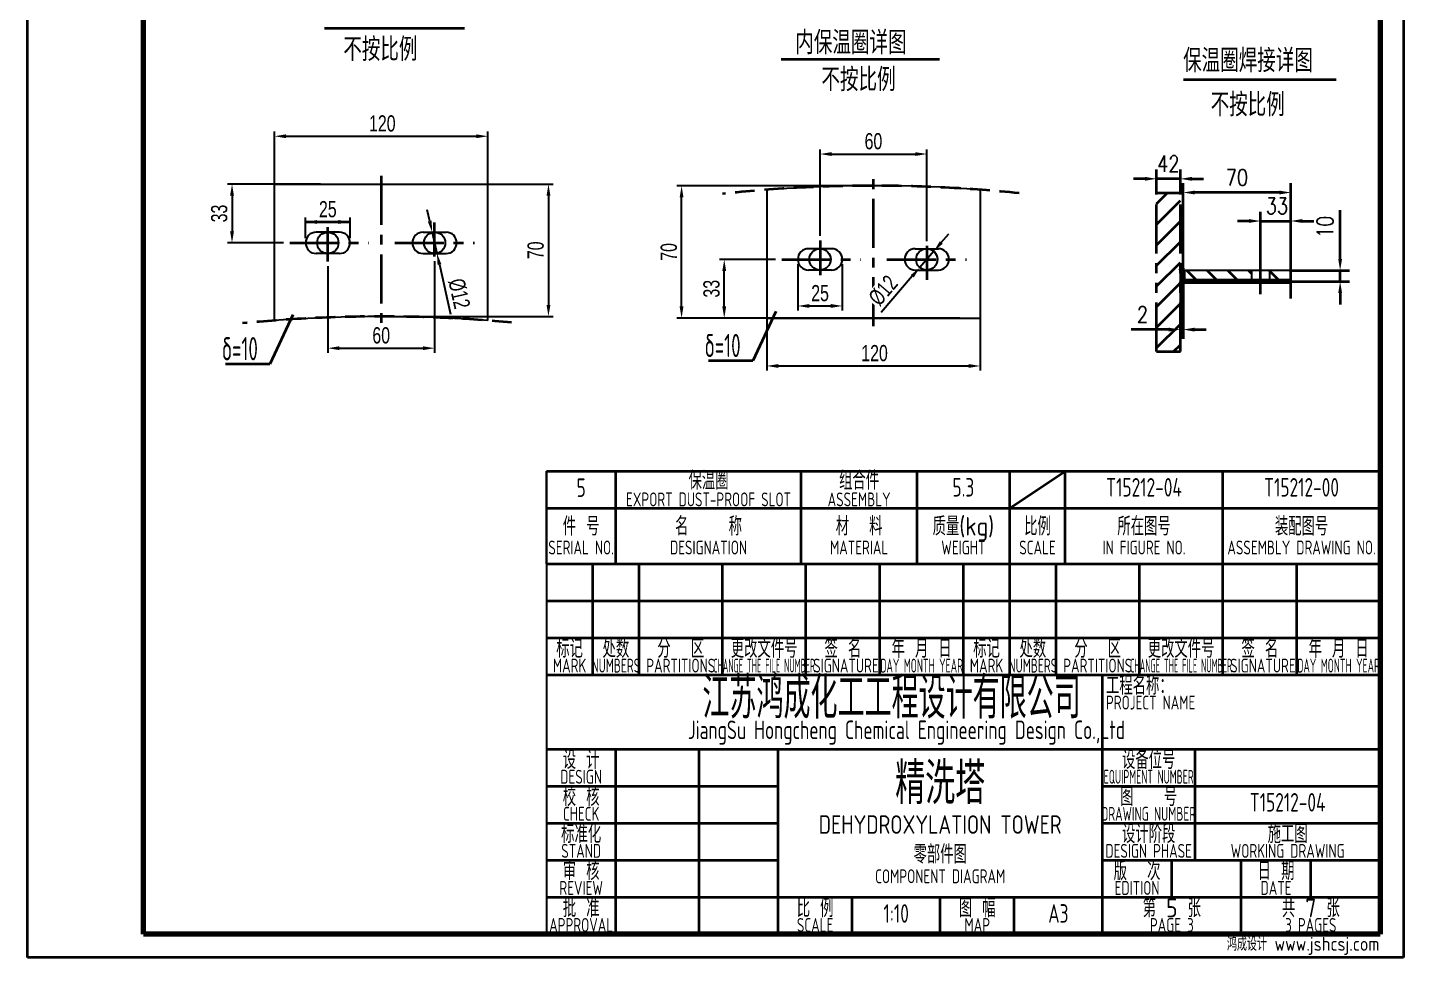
# Model space of a CAD drawing. Header units: millimetres. Extents: x -250 to 2720, y -50 to 4150.
# Drawn here: x -250 to 2720, y -50 to 1958 of the extents above; entities that cross this region are included whole.
import ezdxf
from ezdxf.enums import TextEntityAlignment as Align

# ---------------------------------------------------------------- set-up
doc = ezdxf.new("R2010")
doc.units = ezdxf.units.MM
doc.header["$LTSCALE"] = 3.333333
for name, pattern in [('CENTER', [50.8, 31.75, -6.35, 6.35, -6.35]), ('DASHED', [19.05, 12.7, -6.35]), ('PHANTOM', [63.5, 31.75, -6.35, 6.35, -6.35, 6.35, -6.35])]:
    doc.linetypes.add(name, pattern=pattern)
for name, color, linetype, lineweight in [('1轮廓实线层', 7, 'Continuous', 70), ('2细线层', 4, 'Continuous', 35), ('3中心线层', 1, 'CENTER', 35), ('4虚线层', 6, 'DASHED', 35), ('5剖面线层', 2, 'Continuous', 35), ('6文字层', 3, 'Continuous', 35), ('7标注层', 4, 'Continuous', 35), ('8符号标注层', 31, 'Continuous', 35), ('9双点划线层', 6, 'PHANTOM', 35), ('图框层', 7, 'Continuous', 70)]:
    doc.layers.add(name, color=color, linetype=linetype, lineweight=lineweight)
doc.styles.add('HGCAD', font='HGCAD.SHX', dxfattribs={"width": 0.75, "bigfont": 'HGCADHZ.SHX'})
doc.styles.add('PC_TEXTSTYLE', font='isocp.shx', dxfattribs={"width": 0.8, "bigfont": 'hzfs.shx'})
doc.styles.add('TH_GBDIM', font='romans.shx', dxfattribs={"width": 0.8, "bigfont": 'gbcbig.shx'})
doc.styles.add('工程字', font='gbenor.shx', dxfattribs={"width": 0.8, "bigfont": 'gbcbig.shx'})
doc.dimstyles.new('HGCAD$4', dxfattribs={"dimscale": 0, "dimtxt": 3.5, "dimasz": 2.5, "dimexe": 1, "dimexo": 1, "dimgap": 1, "dimtad": 1, "dimtoh": 1, "dimdec": 1, "dimdsep": 46, "dimtxsty": 'HGCAD', "dimcen": 0, "dimclrd": 130, "dimclre": 130, "dimclrt": 3, "dimadec": 1, "dimazin": 0, "dimtfac": 0.714286, "dimtofl": 0, "dimtmove": 0, "dimatfit": 3, "dimfxl": 0, "dimtzin": 0, "dimlwd": -1, "dimlwe": -1, "dimarcsym": 0})
doc.dimstyles.new('TH_GBDIM', dxfattribs={"dimscale": 10, "dimtxt": 3.5, "dimasz": 2.5, "dimexe": 2, "dimexo": 0, "dimgap": 1.5, "dimtad": 1, "dimdec": 1, "dimzin": 0, "dimdsep": 46, "dimtxsty": 'TH_GBDIM', "dimcen": 2.5, "dimclrd": 130, "dimclre": 130, "dimclrt": 3, "dimadec": 0, "dimazin": 0, "dimtfac": 0.714286, "dimtdec": 1, "dimtmove": 0, "dimatfit": 3, "dimfxl": 0, "dimtzin": 0, "dimlwd": -1, "dimlwe": -1, "dimarcsym": 0})

# ---------------------------------------------------------------- blocks, each defined once
blk = doc.blocks.new('*D9')
at = {"layer": '7标注层', "color": 130}
for p, q in [((2238.4, 1433.2), (2238.4, 1285.5)), ((2244.3, 1409.4), (2244.3, 1285.5)), ((2213.4, 1305.5), (2132.3, 1305.5)), ((2244.3, 1305.5), (2238.4, 1305.5)), ((2269.3, 1305.5), (2294.3, 1305.5))]:
    blk.add_line(p, q, dxfattribs=at)
for points in [[(2213.4, 1301.3), (2213.4, 1309.6), (2238.4, 1305.5)], [(2269.3, 1309.6), (2269.3, 1301.3), (2244.3, 1305.5)]]:
    blk.add_solid(points, dxfattribs=at)
at = {"layer": 'Defpoints', "color": 0}
for p in [(2238.4, 1433.2), (2244.3, 1409.4), (2238.4, 1305.5)]:
    blk.add_point(p, dxfattribs=at)
at = {"layer": '7标注层', "color": 3, "insert": (2156.6, 1338), "char_height": 35, "attachment_point": 5, "style": 'TH_GBDIM'}
blk.add_mtext('2{}{{\\H0.7x;}{}}', dxfattribs=at)
blk = doc.blocks.new('*D1')
at = {"layer": '7标注层', "color": 130}
for p, q in [((2244.3, 1376.9), (2244.3, 1621.4)), ((2476.7, 1409.4), (2476.7, 1621.4)), ((2451.7, 1601.4), (2269.3, 1601.4))]:
    blk.add_line(p, q, dxfattribs=at)
for points in [[(2269.3, 1605.6), (2269.3, 1597.2), (2244.3, 1601.4)], [(2451.7, 1597.2), (2451.7, 1605.6), (2476.7, 1601.4)]]:
    blk.add_solid(points, dxfattribs=at)
at = {"layer": 'Defpoints', "color": 0}
for p in [(2244.3, 1601.4), (2476.7, 1409.4), (2244.3, 1376.9)]:
    blk.add_point(p, dxfattribs=at)
at = {"layer": '7标注层', "color": 3, "insert": (2360.5, 1633.9), "char_height": 35, "attachment_point": 5, "style": 'TH_GBDIM'}
blk.add_mtext('70{}{{\\H0.7x;}{}}', dxfattribs=at)
blk = doc.blocks.new('*D23')
at = {"layer": '7标注层', "color": 130}
for p, q in [((2583.3, 1458.2), (2583.3, 1563.1)), ((2476.7, 1433.2), (2603.3, 1433.2)), ((2583.3, 1409.4), (2583.3, 1433.2)), ((2476.7, 1409.4), (2603.3, 1409.4)), ((2583.3, 1384.4), (2583.3, 1359.4))]:
    blk.add_line(p, q, dxfattribs=at)
for points in [[(2579.1, 1458.2), (2587.4, 1458.2), (2583.3, 1433.2)], [(2587.4, 1384.4), (2579.1, 1384.4), (2583.3, 1409.4)]]:
    blk.add_solid(points, dxfattribs=at)
at = {"layer": 'Defpoints', "color": 0}
for p in [(2476.7, 1433.2), (2583.3, 1433.2), (2476.7, 1409.4)]:
    blk.add_point(p, dxfattribs=at)
at = {"layer": '7标注层', "color": 3, "insert": (2550.8, 1527.4), "char_height": 35, "attachment_point": 5, "rotation": 90, "style": 'TH_GBDIM'}
blk.add_mtext('10{}{{\\H0.7x;}{}}', dxfattribs=at)
blk = doc.blocks.new('*D8')
at = {"layer": '7标注层', "color": 130}
for p, q in [((2186.9, 1600.1), (2186.9, 1651)), ((2238.4, 1600.1), (2238.4, 1651)), ((2161.9, 1631), (2136.9, 1631)), ((2238.4, 1631), (2186.9, 1631)), ((2263.4, 1631), (2288.4, 1631))]:
    blk.add_line(p, q, dxfattribs=at)
for points in [[(2161.9, 1626.8), (2161.9, 1635.2), (2186.9, 1631)], [(2263.4, 1635.2), (2263.4, 1626.8), (2238.4, 1631)]]:
    blk.add_solid(points, dxfattribs=at)
at = {"layer": 'Defpoints', "color": 0}
for p in [(2186.9, 1631), (2186.9, 1600.1), (2238.4, 1600.1)]:
    blk.add_point(p, dxfattribs=at)
at = {"layer": '7标注层', "color": 3, "insert": (2212.6, 1663.5), "char_height": 35, "attachment_point": 5, "style": 'TH_GBDIM'}
blk.add_mtext('42{}{{\\H0.7x;}{}}', dxfattribs=at)
blk = doc.blocks.new('*D10')
at = {"color": 130}
for p, q in [((1806.3, 1368.1), (1806.3, 1217)), ((1345.5, 1350), (1345.5, 1217)), ((1370.5, 1227), (1781.3, 1227))]:
    blk.add_line(p, q, dxfattribs=at)
for points in [[(1370.5, 1231.1), (1370.5, 1222.8), (1345.5, 1227)], [(1781.3, 1222.8), (1781.3, 1231.1), (1806.3, 1227)]]:
    blk.add_solid(points, dxfattribs=at)
at = {"layer": 'Defpoints', "color": 0}
for p in [(1806.3, 1378.1), (1345.5, 1360), (1806.3, 1227)]:
    blk.add_point(p, dxfattribs=at)
at = {"color": 3, "insert": (1578.3, 1254.5), "char_height": 35, "attachment_point": 5, "style": 'HGCAD', "bg_fill": 3, "box_fill_scale": 1.1, "bg_fill_color": 256, "bg_fill_true_color": 13158600, "bg_fill_transparency": 0}
blk.add_mtext('120{}{{\\H0.7x;}{}}', dxfattribs=at)
blk = doc.blocks.new('*D11')
at = {"color": 130}
for p, q in [((1460.7, 1507.6), (1460.7, 1694.5)), ((1691.1, 1496.5), (1691.1, 1694.5)), ((1485.7, 1684.5), (1666.1, 1684.5))]:
    blk.add_line(p, q, dxfattribs=at)
for points in [[(1485.7, 1688.6), (1485.7, 1680.3), (1460.7, 1684.5)], [(1666.1, 1680.3), (1666.1, 1688.6), (1691.1, 1684.5)]]:
    blk.add_solid(points, dxfattribs=at)
at = {"layer": 'Defpoints', "color": 0}
for p in [(1691.1, 1684.5), (1460.7, 1497.6), (1691.1, 1486.5)]:
    blk.add_point(p, dxfattribs=at)
at = {"color": 3, "insert": (1575.9, 1712), "char_height": 35, "attachment_point": 5, "style": 'HGCAD', "bg_fill": 3, "box_fill_scale": 1.1, "bg_fill_color": 256, "bg_fill_true_color": 13158600, "bg_fill_transparency": 0}
blk.add_mtext('60{}{{\\H0.7x;}{}}', dxfattribs=at)
blk = doc.blocks.new('*D14')
at = {"color": 130}
for p, q in [((1565.9, 1616), (1151.8, 1616)), ((1161.8, 1355.4), (1161.8, 1591)), ((1762.1, 1330.4), (1151.8, 1330.4))]:
    blk.add_line(p, q, dxfattribs=at)
for points in [[(1165.9, 1591), (1157.6, 1591), (1161.8, 1616)], [(1157.6, 1355.4), (1165.9, 1355.4), (1161.8, 1330.4)]]:
    blk.add_solid(points, dxfattribs=at)
at = {"layer": 'Defpoints', "color": 0}
for p in [(1161.8, 1616), (1575.9, 1616), (1772.1, 1330.4)]:
    blk.add_point(p, dxfattribs=at)
at = {"color": 3, "insert": (1134.3, 1473.2), "char_height": 35, "attachment_point": 5, "rotation": 90, "style": 'HGCAD', "bg_fill": 3, "box_fill_scale": 1.1, "bg_fill_color": 256, "bg_fill_true_color": 13158600, "bg_fill_transparency": 0}
blk.add_mtext('70{}{{\\H0.7x;}{}}', dxfattribs=at)
blk = doc.blocks.new('*D12')
at = {"color": 130}
for p, q in [((1364.7, 1457.1), (1243.9, 1457.1)), ((1253.9, 1355.4), (1253.9, 1432.1)), ((1445.2, 1330.4), (1243.9, 1330.4))]:
    blk.add_line(p, q, dxfattribs=at)
for points in [[(1258, 1432.1), (1249.7, 1432.1), (1253.9, 1457.1)], [(1249.7, 1355.4), (1258, 1355.4), (1253.9, 1330.4)]]:
    blk.add_solid(points, dxfattribs=at)
at = {"layer": 'Defpoints', "color": 0}
for p in [(1253.9, 1457.1), (1374.7, 1457.1), (1455.2, 1330.4)]:
    blk.add_point(p, dxfattribs=at)
at = {"color": 3, "insert": (1226.4, 1393.7), "char_height": 35, "attachment_point": 5, "rotation": 90, "style": 'HGCAD', "bg_fill": 3, "box_fill_scale": 1.1, "bg_fill_color": 256, "bg_fill_true_color": 13158600, "bg_fill_transparency": 0}
blk.add_mtext('33{}{{\\H0.7x;}{}}', dxfattribs=at)
blk = doc.blocks.new('*D13')
at = {"color": 130}
for p, q in [((1722.4, 1493.5), (1738.7, 1512.5)), ((1706.1, 1474.6), (1676.1, 1439.6))]:
    blk.add_line(p, q, dxfattribs=at)
for points in [[(1719.2, 1496.2), (1725.6, 1490.8), (1706.1, 1474.6)], [(1662.9, 1417.9), (1656.6, 1423.4), (1676.1, 1439.6)]]:
    blk.add_solid(points, dxfattribs=at)
at = {"layer": 'Defpoints', "color": 0}
for p in [(1706.1, 1474.6), (1676.1, 1439.6)]:
    blk.add_point(p, dxfattribs=at)
at = {"color": 3, "insert": (1597.1, 1389.9), "char_height": 35, "attachment_point": 5, "rotation": 49.3231, "style": 'HGCAD', "bg_fill": 3, "box_fill_scale": 1.1, "bg_fill_color": 256, "bg_fill_true_color": 13158600, "bg_fill_transparency": 0}
blk.add_mtext('%%c12{}{{\\H0.7x;}{}}', dxfattribs=at)
at = {"color": 130}
blk.add_line((1659.8, 1420.6), (1592.3, 1342.2), dxfattribs=at)
blk = doc.blocks.new('*D15')
at = {"color": 130}
for p, q in [((1412.7, 1447.1), (1412.7, 1346.5)), ((1508.7, 1447.1), (1508.7, 1346.5)), ((1437.7, 1356.5), (1483.7, 1356.5))]:
    blk.add_line(p, q, dxfattribs=at)
for points in [[(1437.7, 1360.7), (1437.7, 1352.4), (1412.7, 1356.5)], [(1483.7, 1352.4), (1483.7, 1360.7), (1508.7, 1356.5)]]:
    blk.add_solid(points, dxfattribs=at)
at = {"layer": 'Defpoints', "color": 0}
for p in [(1412.7, 1457.1), (1508.7, 1457.1), (1508.7, 1356.5)]:
    blk.add_point(p, dxfattribs=at)
at = {"color": 3, "insert": (1460.7, 1384), "char_height": 35, "attachment_point": 5, "style": 'HGCAD', "bg_fill": 3, "box_fill_scale": 1.1, "bg_fill_color": 256, "bg_fill_true_color": 13158600, "bg_fill_transparency": 0}
blk.add_mtext('25{}{{\\H0.7x;}{}}', dxfattribs=at)
blk = doc.blocks.new('*D16')
at = {"color": 130}
for p, q in [((283, 1599.8), (283, 1732.9)), ((308, 1722.9), (718.8, 1722.9)), ((743.8, 1581.8), (743.8, 1732.9))]:
    blk.add_line(p, q, dxfattribs=at)
for points in [[(308, 1727), (308, 1718.7), (283, 1722.9)], [(718.8, 1718.7), (718.8, 1727), (743.8, 1722.9)]]:
    blk.add_solid(points, dxfattribs=at)
at = {"layer": 'Defpoints', "color": 0}
for p in [(743.8, 1722.9), (283, 1589.8), (743.8, 1571.8)]:
    blk.add_point(p, dxfattribs=at)
at = {"color": 3, "insert": (515.8, 1750.4), "char_height": 35, "attachment_point": 5, "style": 'HGCAD', "bg_fill": 3, "box_fill_scale": 1.1, "bg_fill_color": 256, "bg_fill_true_color": 13158600, "bg_fill_transparency": 0}
blk.add_mtext('120{}{{\\H0.7x;}{}}', dxfattribs=at)
blk = doc.blocks.new('*D17')
at = {"color": 130}
for p, q in [((398.2, 1442.3), (398.2, 1255.4)), ((628.6, 1453.4), (628.6, 1255.4)), ((423.2, 1265.4), (603.6, 1265.4))]:
    blk.add_line(p, q, dxfattribs=at)
for points in [[(423.2, 1269.5), (423.2, 1261.2), (398.2, 1265.4)], [(603.6, 1261.2), (603.6, 1269.5), (628.6, 1265.4)]]:
    blk.add_solid(points, dxfattribs=at)
at = {"layer": 'Defpoints', "color": 0}
for p in [(628.6, 1463.4), (398.2, 1452.3), (628.6, 1265.4)]:
    blk.add_point(p, dxfattribs=at)
at = {"color": 3, "insert": (513.4, 1292.9), "char_height": 35, "attachment_point": 5, "style": 'HGCAD', "bg_fill": 3, "box_fill_scale": 1.1, "bg_fill_color": 256, "bg_fill_true_color": 13158600, "bg_fill_transparency": 0}
blk.add_mtext('60{}{{\\H0.7x;}{}}', dxfattribs=at)
blk = doc.blocks.new('*D18')
at = {"color": 130}
for p, q in [((719.6, 1619.5), (884.4, 1619.5)), ((874.4, 1594.5), (874.4, 1358.8)), ((523.4, 1333.8), (884.4, 1333.8))]:
    blk.add_line(p, q, dxfattribs=at)
for points in [[(878.6, 1594.5), (870.3, 1594.5), (874.4, 1619.5)], [(870.3, 1358.8), (878.6, 1358.8), (874.4, 1333.8)]]:
    blk.add_solid(points, dxfattribs=at)
at = {"layer": 'Defpoints', "color": 0}
for p in [(709.6, 1619.5), (513.4, 1333.8), (874.4, 1333.8)]:
    blk.add_point(p, dxfattribs=at)
at = {"color": 3, "insert": (846.9, 1476.7), "char_height": 35, "attachment_point": 5, "rotation": 90, "style": 'HGCAD', "bg_fill": 3, "box_fill_scale": 1.1, "bg_fill_color": 256, "bg_fill_true_color": 13158600, "bg_fill_transparency": 0}
blk.add_mtext('70{}{{\\H0.7x;}{}}', dxfattribs=at)
blk = doc.blocks.new('*D19')
at = {"color": 130}
for p, q in [((382.7, 1619.5), (181.4, 1619.5)), ((191.4, 1594.5), (191.4, 1517.8)), ((302.2, 1492.8), (181.4, 1492.8))]:
    blk.add_line(p, q, dxfattribs=at)
for points in [[(195.6, 1594.5), (187.2, 1594.5), (191.4, 1619.5)], [(187.2, 1517.8), (195.6, 1517.8), (191.4, 1492.8)]]:
    blk.add_solid(points, dxfattribs=at)
at = {"layer": 'Defpoints', "color": 0}
for p in [(392.7, 1619.5), (191.4, 1492.8), (312.2, 1492.8)]:
    blk.add_point(p, dxfattribs=at)
at = {"color": 3, "insert": (163.9, 1556.1), "char_height": 35, "attachment_point": 5, "rotation": 90, "style": 'HGCAD', "bg_fill": 3, "box_fill_scale": 1.1, "bg_fill_color": 256, "bg_fill_true_color": 13158600, "bg_fill_transparency": 0}
blk.add_mtext('33{}{{\\H0.7x;}{}}', dxfattribs=at)
blk = doc.blocks.new('*D20')
at = {"color": 130}
for p, q in [((618.1, 1539.6), (612.6, 1564)), ((623.6, 1515.3), (633.7, 1470.3))]:
    blk.add_line(p, q, dxfattribs=at)
for points in [[(614, 1538.7), (622.2, 1540.6), (623.6, 1515.3)], [(643.2, 1446.8), (635.1, 1445), (633.7, 1470.3)]]:
    blk.add_solid(points, dxfattribs=at)
at = {"layer": 'Defpoints', "color": 0}
for p in [(623.6, 1515.3), (633.7, 1470.3)]:
    blk.add_point(p, dxfattribs=at)
at = {"color": 3, "insert": (681.5, 1383.1), "char_height": 35, "attachment_point": 5, "rotation": 282.6728, "style": 'HGCAD', "bg_fill": 3, "box_fill_scale": 1.1, "bg_fill_color": 256, "bg_fill_true_color": 13158600, "bg_fill_transparency": 0}
blk.add_mtext('%%c12{}{{\\H0.7x;}{}}', dxfattribs=at)
at = {"color": 130}
blk.add_line((639.2, 1445.9), (663.3, 1338.8), dxfattribs=at)
blk = doc.blocks.new('*D21')
at = {"color": 130}
for p, q in [((350.2, 1502.8), (350.2, 1547.8)), ((446.2, 1502.8), (446.2, 1547.8)), ((375.2, 1537.8), (421.2, 1537.8))]:
    blk.add_line(p, q, dxfattribs=at)
for points in [[(375.2, 1542), (375.2, 1533.6), (350.2, 1537.8)], [(421.2, 1533.6), (421.2, 1542), (446.2, 1537.8)]]:
    blk.add_solid(points, dxfattribs=at)
at = {"layer": 'Defpoints', "color": 0}
for p in [(446.2, 1537.8), (350.2, 1492.8), (446.2, 1492.8)]:
    blk.add_point(p, dxfattribs=at)
at = {"color": 3, "insert": (398.2, 1565.3), "char_height": 35, "attachment_point": 5, "style": 'HGCAD', "bg_fill": 3, "box_fill_scale": 1.1, "bg_fill_color": 256, "bg_fill_true_color": 13158600, "bg_fill_transparency": 0}
blk.add_mtext('25{}{{\\H0.7x;}{}}', dxfattribs=at)
blk = doc.blocks.new('*D22')
at = {"layer": '7标注层', "color": 130}
for p, q in [((2411.4, 1453), (2411.4, 1559.9)), ((2476.7, 1372.5), (2476.7, 1559.9)), ((2386.4, 1539.9), (2361.4, 1539.9)), ((2411.4, 1539.9), (2476.7, 1539.9)), ((2501.7, 1539.9), (2526.7, 1539.9))]:
    blk.add_line(p, q, dxfattribs=at)
for points in [[(2386.4, 1535.8), (2386.4, 1544.1), (2411.4, 1539.9)], [(2501.7, 1544.1), (2501.7, 1535.8), (2476.7, 1539.9)]]:
    blk.add_solid(points, dxfattribs=at)
at = {"layer": 'Defpoints', "color": 0}
for p in [(2476.7, 1539.9), (2411.4, 1453), (2476.7, 1372.5)]:
    blk.add_point(p, dxfattribs=at)
at = {"layer": '7标注层', "color": 3, "insert": (2446.8, 1572.4), "char_height": 35, "attachment_point": 5, "style": 'TH_GBDIM'}
blk.add_mtext('33{}{{\\H0.7x;}{}}', dxfattribs=at)
blk = doc.blocks.new('*U26')
at = {"layer": '2细线层'}
for p, q in [((-250, -50), (-250, 4150)), ((2720, 4150), (2720, -50)), ((2720, -50), (-250, -50))]:
    blk.add_line(p, q, dxfattribs=at)
at = {"layer": '图框层'}
for p, q in [((0, 0), (0, 4100)), ((2670, 4100), (2670, 0)), ((2670, 0), (0, 0))]:
    blk.add_line(p, q, dxfattribs=at)

msp = doc.modelspace()

# ---------------------------------------------------------------- hatches: boundary and pattern name
at = {"layer": '5剖面线层'}
h = msp.add_hatch(dxfattribs=at)
h.set_pattern_fill('ANSI31', color=256, scale=9.9, style=0)
h.set_pattern_definition([(45, (1725.32, -618.274), (-22.22613, 22.22613), [])])
h.paths.add_polyline_path([(2238.369, 1439.135), (2238.369, 1600.056), (2186.889, 1600.056), (2186.889, 1258.147), (2238.369, 1258.147), (2238.369, 1403.495), (2238.369, 1409.435)])
h = msp.add_hatch(color=256, dxfattribs=at)
h.paths.add_polyline_path([(2244.309, 1433.195), (2238.369, 1433.195), (2238.369, 1439.135)])
h.paths.add_polyline_path([(2244.309, 1409.435), (2238.369, 1403.495), (2238.369, 1409.435)])
h = msp.add_hatch(dxfattribs=at)
h.set_pattern_fill('ANSI31', color=256, scale=9.9, angle=90, style=0)
h.set_pattern_definition([(135, (1725.32, -618.274), (-22.22613, -22.22613), [])])
h.paths.add_polyline_path([(2244.309, 1409.435), (2392.234, 1409.435), (2392.234, 1433.195), (2244.309, 1433.195)])
h.paths.add_polyline_path([(2430.466, 1409.435), (2476.69, 1409.435), (2476.69, 1433.195), (2430.466, 1433.195)])

# ---------------------------------------------------------------- linework, layer by layer
for p, q in [((283.029, 1325.17), (283.029, 1619.494)), ((283.029, 1619.494), (743.829, 1619.494)), ((743.829, 1325.17), (743.829, 1619.494)), ((1345.492, 1607.38), (1345.492, 1330.36)), ((1806.292, 1607.38), (1806.292, 1330.36)), ((423.189, 1515.814), (373.269, 1515.814)), ((603.669, 1515.814), (653.589, 1515.814)), ((423.189, 1469.734), (373.269, 1469.734)), ((603.669, 1469.734), (653.589, 1469.734)), ((1485.652, 1480.12), (1435.732, 1480.12)), ((1666.132, 1480.12), (1716.052, 1480.12)), ((1485.652, 1434.04), (1435.732, 1434.04)), ((1666.132, 1434.04), (1716.052, 1434.04)), ((2476.69, 1433.195), (2244.309, 1433.195)), ((2392.234, 1433.195), (2392.234, 1409.435)), ((2430.466, 1433.195), (2430.466, 1409.435)), ((2476.69, 1433.195), (2476.69, 1409.435)), ((1345.492, 1330.36), (1806.292, 1330.36)), ((870, 800), (870, 0)), ((2670, 800), (2670, 0)), ((2670, 0), (870, 0))]:
    msp.add_line(p, q)
for centre in [(398.229, 1492.774), (628.629, 1492.774), (1460.692, 1457.08), (1691.092, 1457.08)]:
    msp.add_circle(centre, 23.04)
for centre, start, end in [((373.269, 1492.774), 90, 270), ((423.189, 1492.774), 270, 90), ((603.669, 1492.774), 90, 270), ((653.589, 1492.774), 270, 90), ((1435.732, 1457.08), 90, 270), ((1485.652, 1457.08), 270, 90), ((1666.132, 1457.08), 90, 270), ((1716.052, 1457.08), 270, 90)]:
    msp.add_arc(centre, 23.04, start, end)
at = {"layer": '1轮廓实线层'}
for p, q in [((2244.309, 1433.195), (2238.369, 1439.135)), ((2244.309, 1409.435), (2244.309, 1433.195)), ((2476.69, 1409.435), (2238.369, 1409.435)), ((2244.309, 1409.435), (2238.369, 1403.495))]:
    msp.add_line(p, q, dxfattribs=at)
at = {"layer": '1轮廓实线层', "lineweight": 30, "ltscale": 15}
msp.add_line((870, 1000), (870, 800), dxfattribs=at)
at = {"layer": '2细线层'}
for p, q in [((322.854, 1337.503), (273.195, 1231.007)), ((273.195, 1231.007), (177.556, 1231.007)), ((1315.227, 1237.933), (1219.588, 1237.933)), ((870, 1000), (2670, 1000)), ((1020, 800), (1020, 1000)), ((1420, 800), (1420, 1000)), ((1670, 800), (1670, 1000)), ((1870, 800), (1870, 1000)), ((1990, 800), (1990, 1000)), ((2330, 800), (2330, 1000)), ((870, 920), (2670, 920)), ((870, 920), (2670, 920)), ((870, 800), (2670, 800)), ((870, 800), (2670, 800)), ((970, 560), (970, 800)), ((970, 560), (970, 800)), ((1070, 560), (1070, 800)), ((1070, 560), (1070, 800)), ((1250, 560), (1250, 800)), ((1250, 560), (1250, 800)), ((1430, 560), (1430, 800)), ((1430, 560), (1430, 800)), ((1590, 560), (1590, 800)), ((1590, 560), (1590, 800)), ((1770, 560), (1770, 800)), ((1770, 560), (1770, 800)), ((1870, 560), (1870, 800)), ((1870, 560), (1870, 800)), ((1970, 560), (1970, 800)), ((1970, 560), (1970, 800)), ((2150, 560), (2150, 800)), ((2150, 560), (2150, 800)), ((2330, 560), (2330, 800)), ((2330, 560), (2330, 800)), ((2490, 560), (2490, 800)), ((2490, 560), (2490, 800)), ((870, 720), (2670, 720)), ((870, 720), (2670, 720)), ((870, 640), (2670, 640)), ((2070, 0), (2070, 560)), ((870, 400), (2670, 400)), ((1020, 0), (1020, 400)), ((1200, 0), (1200, 400)), ((1370, 0), (1370, 400)), ((2270, 160), (2270, 400)), ((870, 320), (1370, 320)), ((2070, 320), (2670, 320)), ((870, 240), (1370, 240)), ((2070, 240), (2670, 240)), ((870, 160), (1370, 160)), ((2070, 160), (2670, 160)), ((2220, 80), (2220, 160)), ((2370, 0), (2370, 160)), ((2520, 80), (2520, 160)), ((870, 80), (2670, 80)), ((1530, 0), (1530, 80)), ((1720, 0), (1720, 80)), ((1880, 0), (1880, 80))]:
    msp.add_line(p, q, dxfattribs=at)
at = {"layer": '3中心线层'}
for p, q in [((513.429, 1637.252), (513.429, 1319.756)), ((1575.892, 1312.602), (1575.892, 1630.098)), ((398.229, 1452.296), (398.229, 1526.662)), ((628.629, 1463.402), (628.629, 1536.926)), ((316.072, 1492.774), (486.081, 1492.774)), ((542.707, 1492.774), (714.651, 1492.774)), ((1460.692, 1497.558), (1460.692, 1423.192)), ((1691.092, 1486.452), (1691.092, 1412.929)), ((1378.535, 1457.08), (1548.544, 1457.08)), ((1605.17, 1457.08), (1777.114, 1457.08)), ((2411.35, 1381.769), (2411.35, 1453.042))]:
    msp.add_line(p, q, dxfattribs=at)
at = {"layer": '4虚线层'}
msp.add_arc((1575.892, -1455.968), 3072, 84.128738, 96.084361, dxfattribs=at)
at = {"layer": '6文字层'}
for p, q in [((1870, 920), (1990, 1000)), ((870, 560), (2670, 560))]:
    msp.add_line(p, q, dxfattribs=at)
at = {"layer": '8符号标注层', "color": 7}
for p, q in [((693.537, 1955.251), (390.832, 1955.251)), ((1718.836, 1888.534), (1376.647, 1888.534)), ((2574.756, 1844.542), (2245.51, 1844.542))]:
    msp.add_line(p, q, dxfattribs=at)
at = {"layer": '9双点划线层'}
for p, q in [((2186.889, 1258.147), (2186.889, 1600.056)), ((2238.369, 1600.056), (2186.889, 1600.056)), ((2238.369, 1258.147), (2238.369, 1600.056)), ((2186.889, 1258.147), (2238.369, 1258.147))]:
    msp.add_line(p, q, dxfattribs=at)

# ---------------------------------------------------------------- texts
at = {"layer": '6文字层'}
for s, height, style, width, p in [('不按比例', 50, 'PC_TEXTSTYLE', 0.8, (431.638, 1885.559)), ('内保温圈详图', 50, 'PC_TEXTSTYLE', 0.8, (1407.225, 1899.974)), ('保温圈焊接详图', 50, 'PC_TEXTSTYLE', 0.8, (2244.354, 1861.18)), ('不按比例', 50, 'PC_TEXTSTYLE', 0.8, (1463.74, 1820.136)), ('不按比例', 50, 'PC_TEXTSTYLE', 0.8, (2303.808, 1765.928)), ('δ=10', 50, 'PC_TEXTSTYLE', 0.667, (169.559, 1239.27)), ('δ=10', 50, 'PC_TEXTSTYLE', 0.667, (1211.591, 1246.195)), ('江苏鸿成化工工程设计有限公司', 90, '工程字', 0.9, (1206.813, 465.74)), ('PROJECT NAME', 30, '工程字', 0.8, (2077.876, 485.293)), ('JiangSu Hongcheng Chemical Engineering Design Co.,Ltd', 40, '工程字', 0.8, (1175.366, 421.475))]:
    msp.add_text(s, height=height, dxfattribs=dict(at, style=style, width=width)).set_placement(p)
at = {"layer": '6文字层', "style": '工程字'}
for s, height, width, p in [('5', 40, 0.8, (945, 944.245)), ('5.3', 40, 0.8, (1770, 945)), ('T15212-04', 40, 0.8, (2160, 945)), ('T15212-00', 40, 0.8, (2500, 945)), ('EXPORT DUST-PROOF SLOT', 30, 0.8, (1220, 923.895)), ('ASSEMBLY', 30, 0.8, (1545, 923.895)), ('SERIAL NO.', 30, 0.8, (945, 820)), ('DESIGNATION', 30, 0.8, (1220, 820)), ('MATERIAL', 30, 0.8, (1545, 820)), ('WEIGHT', 30, 0.8, (1770, 820)), ('SCALE', 30, 0.8, (1930, 820)), ('IN FIGURE NO.', 30, 0.8, (2160, 820)), ('ASSEMBLY DRAWING NO.', 30, 0.8, (2500, 820)), ('MARK', 30, 0.8, (920, 565.132)), ('NUMBERS', 30, 0.7, (1019.999, 565.131)), ('PARTITIONS', 30, 0.8, (1159.999, 565.131)), ('CHANGE THE FILE NUMBER', 30, 0.45, (1340, 565.131)), (' SIGNATURE', 30, 0.8, (1510, 565.131)), ('DAY MONTH YEAR', 30, 0.6, (1680, 565.131)), ('MARK', 30, 0.8, (1820, 565.132)), ('NUMBERS', 30, 0.7, (1919.999, 565.131)), ('PARTITIONS', 30, 0.8, (2059.999, 565.131)), ('CHANGE THE FILE NUMBER', 30, 0.45, (2240, 565.131)), (' SIGNATURE', 30, 0.8, (2410, 565.131)), ('DAY MONTH YEAR', 30, 0.6, (2580, 565.131)), ('DESIGN', 30, 0.8, (945, 325.132)), ('EQUIPMENT NUMBER', 30, 0.6, (2170, 325.132)), ('T15212-04', 40, 0.8, (2470, 265)), ('CHECK', 30, 0.8, (945, 245.132)), ('DRAWING NUMBER', 30, 0.7, (2170, 245.132)), ('DEHYDROXYLATION TOWER', 40, 0.9, (1720, 216.983)), ('STAND', 30, 0.8, (945, 165.132)), ('DESIGN PHASE', 30, 0.8, (2170, 165.132)), ('WORKING DRAWING', 30, 0.8, (2470, 165.132)), ('COMPONENT DIAGRAM', 30, 0.8, (1720, 110.283)), ('REVIEW', 30, 0.8, (945, 85.132)), ('EDITION', 30, 0.8, (2145, 85.132)), ('DATE', 30, 0.8, (2445, 85.132)), ('1:10', 40, 0.8, (1625, 25)), ('A3', 40, 0.8, (1975, 25)), ('APPROVAL', 30, 0.8, (945, 5.132)), ('SCALE', 30, 0.8, (1450, 5.132)), ('MAP', 30, 0.8, (1800, 5.132)), ('PAGE 3', 30, 0.8, (2220, 5.132)), ('3 PAGES', 30, 0.8, (2520, 5.132))]:
    msp.add_text(s, height=height, dxfattribs=dict(at, width=width)).set_placement(p, align=Align.CENTER)
for s, height, p in [('保温圈', 40, (1220, 959.902)), ('组合件', 40, (1545, 959.902)), ('件 号', 40, (945, 860.948)), ('名    称', 40, (1220, 860.948)), ('材  料', 40, (1545, 860.948)), ('质量(kg)', 40, (1770, 860.948)), ('比例', 40, (1930, 860.948)), ('所在图号', 40, (2160, 860.948)), ('装配图号', 40, (2500, 860.948)), ('标记', 40, (920, 596.872)), ('处数', 40, (1019.999, 596.871)), ('分  区', 40, (1159.999, 596.871)), ('更改文件号', 40, (1340, 596.871)), ('签 名', 40, (1510, 596.871)), ('年 月 日', 40, (1680, 596.871)), ('标记', 40, (1820, 596.872)), ('处数', 40, (1919.999, 596.871)), ('分  区', 40, (2059.999, 596.871)), ('更改文件号', 40, (2240, 596.871)), ('签 名', 40, (2410, 596.871)), ('年 月 日', 40, (2580, 596.871)), ('设 计', 40, (945, 356.872)), ('设备位号', 40, (2170, 356.872)), ('精洗塔', 90, (1720, 281.066)), ('校 核', 40, (945, 276.872)), ('图   号', 40, (2170, 276.872)), ('标准化', 40, (945, 196.872)), ('设计阶段', 40, (2170, 196.872)), ('施工图', 40, (2470, 196.872)), ('零部件图', 40, (1720, 152.884)), ('审 核', 40, (945, 116.872)), ('版  次', 40, (2145, 116.872)), ('日 期', 40, (2445, 116.872)), ('批 准', 40, (945, 36.872)), ('比 例', 40, (1450, 36.872)), ('图 幅', 40, (1800, 36.872)), ('第 5 张', 40, (2220, 36.872)), ('共 7 张', 40, (2520, 36.872))]:
    msp.add_text(s, height=height, dxfattribs=at).set_placement(p, align=Align.CENTER)
for s, height, p in [('工程名称：', 40, (2077.876, 517.024)), ('鸿成设计 www.jshcsj.com', 30, (2338.981, -35.524))]:
    msp.add_text(s, height=height, dxfattribs=at).set_placement(p)

# ---------------------------------------------------------------- dimensions: what is measured, and where the dimension line sits
at = {"layer": '7标注层'}
for base, p1, p2, angle, text, override, picture, middle in [((2186.889, 1631.011), (2238.369, 1600.056), (2186.889, 1600.056), 180, '42{}{{\\H0.7x;}{}}', {"dimdec": 2, "dimtxsty": 'TH_GBDIM'}, '*D8', (2212.629, 1631.011)), ((2476.69, 1539.93), (2411.35, 1453.042), (2476.69, 1372.472), 180, '33{}{{\\H0.7x;}{}}', {"dimdec": 2, "dimtxsty": 'TH_GBDIM'}, '*D22', (2446.819, 1539.93)), ((2583.251, 1433.195), (2476.69, 1409.435), (2476.69, 1433.195), 90, '10{}{{\\H0.7x;}{}}', {"dimdec": 2}, '*D23', (2583.251, 1527.429)), ((2238.369, 1305.473), (2244.309, 1409.435), (2238.369, 1433.195), 180, '2{}{{\\H0.7x;}{}}', {"dimdec": 2}, '*D9', (2156.602, 1305.473))]:
    dim = msp.add_linear_dim(base=base, p1=p1, p2=p2, angle=angle, text=text, dimstyle='TH_GBDIM', override=override, dxfattribs=at)
    dim.commit()
    dim.dimension.update_dxf_attribs({"geometry": picture, "text_midpoint": middle, "dimtype": 160})
dim = msp.add_linear_dim(base=(2244.309, 1601.412), p1=(2476.69, 1409.435), p2=(2244.309, 1376.928), angle=180, text='70{}{{\\H0.7x;}{}}', dimstyle='TH_GBDIM', override={"dimdec": 2}, dxfattribs=at)
dim.commit()
dim.dimension.update_dxf_attribs({"geometry": '*D1', "text_midpoint": (2360.5, 1633.912)})

# ---------------------------------------------------------------- next in the draw order: dimensions: what is measured, and where the dimension line sits
for base, p1, p2, picture, middle in [((743.829, 1722.881), (283.029, 1589.827), (743.829, 1571.797), '*D16', (515.817, 1722.881)), ((1806.292, 1226.973), (1345.492, 1360.028), (1806.292, 1378.057), '*D10', (1578.28, 1226.973))]:
    dim = msp.add_linear_dim(base=base, p1=p1, p2=p2, text='120{}{{\\H0.7x;}{}}', dimstyle='HGCAD$4', override={"dimscale": 10, "dimtoh": 0, "dimtxsty": 'HGCAD', "dimtofl": 1, "dimtmove": 0, "dimatfit": 1})
    dim.commit()
    dim.dimension.update_dxf_attribs({"geometry": picture, "text_midpoint": middle, "dimtype": 160})
for base, p1, p2, picture, middle in [((1691.092, 1684.479), (1460.692, 1497.558), (1691.092, 1486.452), '*D11', (1575.892, 1711.979)), ((628.629, 1265.376), (398.229, 1452.296), (628.629, 1463.402), '*D17', (513.429, 1292.876))]:
    dim = msp.add_linear_dim(base=base, p1=p1, p2=p2, text='60{}{{\\H0.7x;}{}}', dimstyle='HGCAD$4', override={"dimscale": 10, "dimtoh": 0, "dimtxsty": 'HGCAD', "dimtofl": 1, "dimtmove": 0, "dimatfit": 1})
    dim.commit()
    dim.dimension.update_dxf_attribs({"geometry": picture, "text_midpoint": middle})

# ---------------------------------------------------------------- next in the draw order: dimensions: what is measured, and where the dimension line sits
dim = msp.add_linear_dim(base=(191.393, 1492.774), p1=(392.724, 1619.494), p2=(312.208, 1492.774), angle=270, text='33{}{{\\H0.7x;}{}}', dimstyle='HGCAD$4', override={"dimscale": 10, "dimtoh": 0, "dimtxsty": 'HGCAD', "dimtofl": 1, "dimtmove": 0, "dimatfit": 1})
dim.commit()
dim.dimension.update_dxf_attribs({"geometry": '*D19', "text_midpoint": (191.393, 1556.134), "dimtype": 160})
for base, p1, p2, angle, picture, middle in [((874.447, 1333.822), (709.596, 1619.494), (513.429, 1333.822), 270, '*D18', (846.947, 1476.658)), ((1161.759, 1616.032), (1772.059, 1330.36), (1575.892, 1616.032), 90, '*D14', (1134.259, 1473.196))]:
    dim = msp.add_linear_dim(base=base, p1=p1, p2=p2, angle=angle, text='70{}{{\\H0.7x;}{}}', dimstyle='HGCAD$4', override={"dimscale": 10, "dimtoh": 0, "dimtxsty": 'HGCAD', "dimtofl": 1, "dimtmove": 0, "dimatfit": 1})
    dim.commit()
    dim.dimension.update_dxf_attribs({"geometry": picture, "text_midpoint": middle})

# ---------------------------------------------------------------- next in the draw order: linework, layer by layer
msp.add_arc((1575.892, -1455.968), 3072, 85.698778, 94.301222)

# ---------------------------------------------------------------- next in the draw order: dimensions: what is measured, and where the dimension line sits
dim = msp.add_linear_dim(base=(446.229, 1537.801), p1=(350.229, 1492.774), p2=(446.229, 1492.774), text='25{}{{\\H0.7x;}{}}', dimstyle='HGCAD$4', override={"dimscale": 10, "dimtoh": 0, "dimtxsty": 'HGCAD', "dimtofl": 1, "dimtmove": 0, "dimatfit": 1})
dim.commit()
dim.dimension.update_dxf_attribs({"geometry": '*D21', "text_midpoint": (398.229, 1565.301)})
for p1, p2, override, picture, middle in [((623.575, 1515.253), (633.684, 1470.295), {"dimscale": 10, "dimtoh": 0, "dimtxsty": 'HGCAD', "dimtofl": 1, "dimtmove": 0, "dimatfit": 1}, '*D20', (654.652, 1377.049)), ((1706.11, 1474.554), (1676.075, 1439.607), {"dimscale": 10, "dimtoh": 0, "dimtxsty": 'HGCAD', "dimtofl": 1, "dimatfit": 1}, '*D13', (1617.914, 1371.933))]:
    dim = msp.add_diameter_dim_2p(p1=p1, p2=p2, text='%%c12{}{{\\H0.7x;}{}}', dimstyle='HGCAD$4', override=override)
    dim.commit()
    dim.dimension.update_dxf_attribs({"geometry": picture, "text_midpoint": middle, "dimtype": 163})
dim = msp.add_linear_dim(base=(1253.856, 1457.08), p1=(1455.187, 1330.36), p2=(1374.671, 1457.08), angle=90, text='33{}{{\\H0.7x;}{}}', dimstyle='HGCAD$4', override={"dimscale": 10, "dimtoh": 0, "dimtxsty": 'HGCAD', "dimtofl": 1, "dimtmove": 0, "dimatfit": 1})
dim.commit()
dim.dimension.update_dxf_attribs({"geometry": '*D12', "text_midpoint": (1253.856, 1393.72), "dimtype": 160})

# ---------------------------------------------------------------- next in the draw order: linework, layer by layer
msp.add_arc((513.429, -1738.178), 3072, 85.698778, 94.301222)
at = {"layer": '2细线层'}
for p, q in [((350.229, 1537.801), (446.229, 1537.801)), ((1364.886, 1344.428), (1315.227, 1237.933))]:
    msp.add_line(p, q, dxfattribs=at)
at = {"layer": '4虚线层'}
msp.add_arc((513.429, -1738.178), 3072, 84.744488, 95.593633, dxfattribs=at)

# ---------------------------------------------------------------- next in the draw order: dimensions: what is measured, and where the dimension line sits
dim = msp.add_linear_dim(base=(1508.692, 1356.532), p1=(1412.692, 1457.08), p2=(1508.692, 1457.08), text='25{}{{\\H0.7x;}{}}', dimstyle='HGCAD$4', override={"dimscale": 10, "dimtoh": 0, "dimtxsty": 'HGCAD', "dimtofl": 1, "dimtmove": 0, "dimatfit": 1})
dim.commit()
dim.dimension.update_dxf_attribs({"geometry": '*D15', "text_midpoint": (1460.692, 1384.032)})

# ---------------------------------------------------------------- next in the draw order: block references
at = {"layer": '图框层'}
msp.add_blockref('*U26', (0, 0), dxfattribs=at)

doc.saveas('drawing.dxf')
